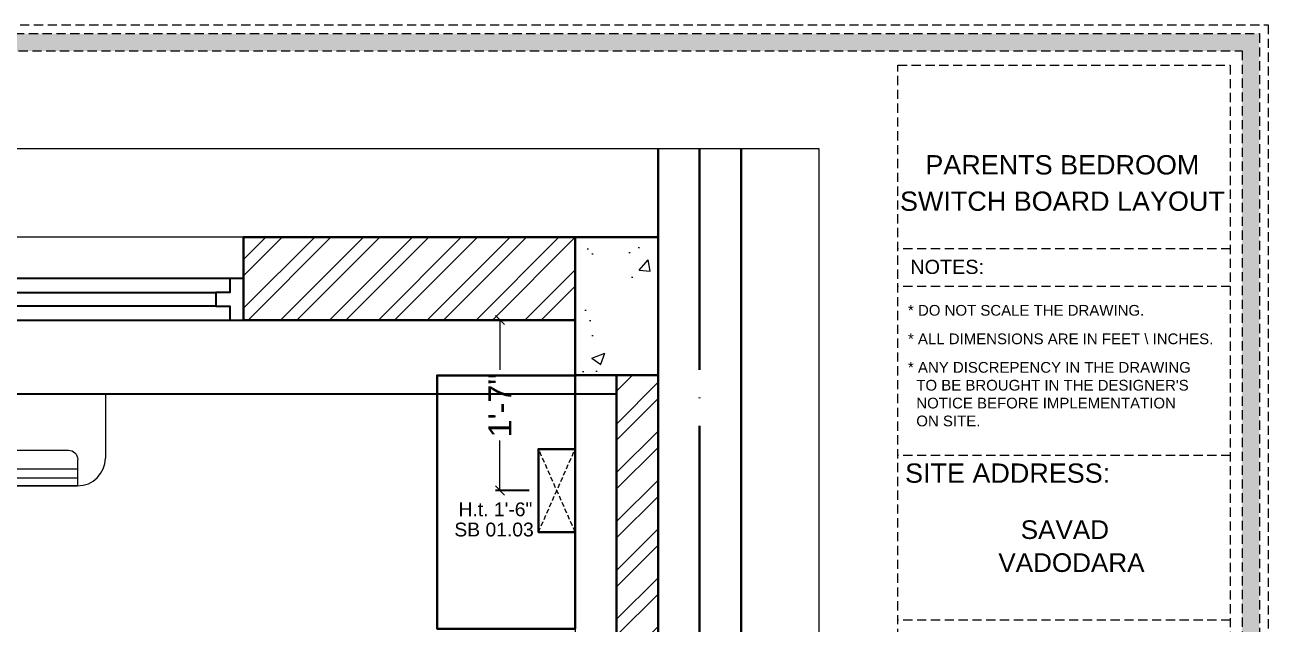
# Model space of a CAD drawing. Header units: millimetres. Extents: x 56222 to 3066687, y -650199 to -121287.
# Drawn here: x 134522.8 to 134657.7, y -183728 to -183663 of the extents above; entities that cross this region are included whole.
import ezdxf
from ezdxf.enums import TextEntityAlignment as Align

# ---------------------------------------------------------------- set-up
doc = ezdxf.new("R2010")
doc.units = ezdxf.units.MM
doc.header["$MEASUREMENT"] = 0
doc.header["$PDMODE"] = 35
for name, pattern in [('ACAD_ISO04W100', [30, 24, -3, 0, -3]), ('DASHED', [0.75, 0.5, -0.25]), ('DASHED2', [0.375, 0.25, -0.125]), ('DASHEDX2', [1.5, 1, -0.5])]:
    doc.linetypes.add(name, pattern=pattern)
doc.layers.get('Defpoints').update_dxf_attribs({"color": 220})
doc.layers.add('AR HATCH-7', color=7, linetype='Continuous')
for name, color, linetype, lineweight in [('COLUMN', 1, 'Continuous', 30), ('dim05', 1, 'Continuous', 13), ('Dimension', 10, 'DASHEDX2', 20), ('el', 7, 'Continuous', 20), ('ELEC-wires', 1, 'DASHED2', 13), ('Electrical', 84, 'Continuous', 30), ('ELEVATION', 250, 'Continuous', 9), ('FURNITURE', 32, 'Continuous', 9), ('furniture dimensions', 1, 'DASHED', 0), ('FURNITURE-1', 252, 'Continuous', 13), ('GROUND FLOOR', 7, 'Continuous', 9), ('GROUND FLOOR  ( PLINE )', 251, 'Continuous', 30), ('Labelling', 1, 'Continuous', 25), ('NAME PLATE', 7, 'Continuous', 25), ('Text', 7, 'Continuous', 15), ('wall', 7, 'Continuous', 30), ('X_PLOT', 1, 'Continuous', 9)]:
    doc.layers.add(name, color=color, linetype=linetype, lineweight=lineweight)
doc.layers.add('XX~SLAB ( PLINE )', color=251, linetype='Continuous', plot=False)
doc.styles.add('Arial', font='arial.ttf')
doc.styles.get("Standard").update_dxf_attribs({"font": 'arial.ttf', "height": 6})
doc.styles.add('TEXT', font='eurr____.ttf')
doc.dimstyles.new('ISO-25', dxfattribs={"dimtxt": 2.5, "dimasz": 1, "dimexe": 0.5, "dimexo": 1, "dimtad": 0, "dimdec": 1, "dimlunit": 4, "dimtxsty": 'Standard', "dimblk": 'OBLIQUE', "dimcen": 2.5, "dimclrd": 1, "dimclre": 1, "dimclrt": 5, "dimadec": 0, "dimazin": 0, "dimtfac": 1, "dimtdec": 1, "dimtmove": 0, "dimatfit": 3, "dimfxl": 1, "dimlwd": -1, "dimarcsym": 0})

# ---------------------------------------------------------------- blocks, each defined once
blk = doc.blocks.new('ac paln')
at = {"layer": 'Electrical', "lineweight": 15}
for p, q in [((389238.69, -37646.36), (389238.69, -37610.34)), ((389238.69, -37610.34), (389245.67, -37610.34)), ((389244.81, -37642.35), (389244.81, -37614.35)), ((389245.81, -37613.35), (389248.68, -37613.35)), ((389246.82, -37643.35), (389246.82, -37613.35)), ((389247.82, -37643.35), (389247.82, -37613.35)), ((389248.68, -37613.35), (389248.68, -37643.35)), ((389248.68, -37643.35), (389248.68, -37613.35)), ((389245.81, -37643.35), (389248.68, -37643.35)), ((389248.68, -37643.35), (389248.68, -37643.35)), ((389245.67, -37646.36), (389238.69, -37646.36))]:
    blk.add_line(p, q, dxfattribs=at)
for centre, start, end in [((389245.67, -37613.35), 0, 90), ((389245.67, -37643.35), 270, 0)]:
    blk.add_arc(centre, 3.01, start, end, dxfattribs=at)
at = {"layer": 'Electrical', "lineweight": 15, "extrusion": (0, 0, -1)}
for centre, start_param, end_param in [((389245.81, -37614.35), -0.785398, 0.785398), ((389245.81, -37642.35), 3.926991, 5.497787)]:
    blk.add_ellipse(centre, major_axis=(-0.71, 0.71), ratio=1, start_param=start_param, end_param=end_param, dxfattribs=at)
at = {"layer": 'Text', "style": 'TEXT'}
blk.add_text('AC', height=3, rotation=270, dxfattribs=at).set_placement((389241.02, -37624.87))
blk = doc.blocks.new('_Oblique')
at = {"layer": 'wall', "color": 0, "lineweight": -2}
blk.add_line((-0.5, -0.5), (0.5, 0.5), dxfattribs=at)
blk = doc.blocks.new('*D292')
at = {"layer": 'Defpoints', "color": 0, "lineweight": 30, "transparency": 16777216}
for p in [(134574.36, -183695.01), (134582.52, -183695.01), (134578.54, -183713.51)]:
    blk.add_point(p, dxfattribs=at)
at = {"layer": 'dim05', "color": 1, "linetype": 'Continuous', "lineweight": -2, "transparency": 16777216}
for p, q in [((134581.52, -183695.01), (134573.86, -183695.01)), ((134577.54, -183713.51), (134573.86, -183713.51))]:
    blk.add_line(p, q, dxfattribs=at)
at = {"layer": 'dim05', "color": 1, "linetype": 'Continuous', "transparency": 16777216}
for p, q in [((134574.36, -183695.01), (134574.36, -183700.43)), ((134574.36, -183713.51), (134574.36, -183708.09))]:
    blk.add_line(p, q, dxfattribs=at)
at = {"layer": 'dim05', "color": 1, "transparency": 16777216}
for p, rotation in [((134574.36, -183695.01), 90), ((134574.36, -183713.51), 270)]:
    blk.add_blockref('_Oblique', p, dxfattribs=dict(at, rotation=rotation))
at = {"layer": 'dim05', "color": 5, "lineweight": 25, "transparency": 16777216, "insert": (134574.36, -183704.26), "char_height": 2.5, "attachment_point": 5, "rotation": 90, "style": 'Arial'}
blk.add_mtext('1\'-7"', dxfattribs=at)
blk = doc.blocks.new('6616')
at = {"color": 242, "linetype": 'DASHED', "true_color": 0xcd2027}
for p, q in [((386784.79, -36915.77), (386775.78, -36911.78)), ((386784.79, -36911.78), (386775.78, -36915.77))]:
    blk.add_line(p, q, dxfattribs=at)
at = {"layer": 'ELEC-wires', "color": 5, "linetype": 'ByBlock', "lineweight": 30, "ltscale": 4}
blk.add_lwpolyline([(386775.78, -36911.78), (386784.79, -36911.78), (386784.79, -36915.77), (386775.78, -36915.77)], close=True, dxfattribs=at)
blk = doc.blocks.new('GF')
at = {"layer": 'FURNITURE', "color": 9, "lineweight": 30, "true_color": 0xc7c8ca}
blk.add_line((133682.2, -183543.34), (133682.2, -183570.84), dxfattribs=at)
at = {"layer": 'FURNITURE', "color": 9, "lineweight": 25, "true_color": 0xc7c8ca}
blk.add_line((133536.2, -183545.34), (133686.7, -183545.34), dxfattribs=at)
at = {"layer": 'FURNITURE', "color": 9, "lineweight": 30, "true_color": 0xc7c8ca}
blk.add_lwpolyline([(133682.2, -183543.34), (133682.2, -183570.84), (133667.2, -183570.84), (133667.2, -183543.34), (133682.2, -183543.34)], dxfattribs=at)
at = {"layer": 'Labelling', "color": 9, "linetype": 'DASHED2', "lineweight": 0, "ltscale": 10, "true_color": 0xc7c8ca}
blk.add_line((133682.2, -183543.34), (133682.19, -183667.34), dxfattribs=at)

msp = doc.modelspace()

# ---------------------------------------------------------------- hatches: boundary and pattern name
at = {"layer": 'AR HATCH-7', "lineweight": 18, "true_color": 0x939598, "transparency": 33554687}
h = msp.add_hatch(dxfattribs=at)
h.set_pattern_fill('ANSI32', color=252, scale=10)
h.set_pattern_definition([(45, (611.6163, -231.3896), (-2.65165043, 2.65165043), []), (45, (613.384, -231.3896), (-2.65165043, 2.65165043), [])])
h.paths.add_polyline_path([(134582.524, -183686.01), (134546.524, -183686.01), (134546.524, -183695.01), (134582.524, -183695.01)])
h.paths.add_polyline_path([(134591.524, -183701.01), (134587.024, -183701.01), (134587.024, -183705.859), (134587.032, -183705.859), (134587.024, -183707.514), (134587.024, -183720.018), (134587.024, -183824.01), (134551.024, -183824.008), (134551.024, -183828.508), (134582.524, -183828.51), (134582.524, -183824.01), (134591.524, -183824.01)])
at = {"layer": 'Dimension', "true_color": 0xd39e00}
h = msp.add_hatch(color=42, dxfattribs=at)
h.paths.add_polyline_path([(134388.221, -183663.92), (134388.221, -183852.958), (134656.789, -183852.958), (134656.789, -183663.92)])
h.paths.add_polyline_path([(134390.106, -183665.805), (134654.904, -183665.805), (134654.904, -183851.073), (134390.106, -183851.073)], flags=16)
at = {"layer": 'FURNITURE-1', "lineweight": 18, "true_color": 0xc7c8ca}
h = msp.add_hatch(dxfattribs=at)
h.set_pattern_fill('AR-CONC', color=9, scale=2)
h.set_pattern_definition([(50, (611.616, -231.39), (14.34520365, -1.2550427), [1.5, -16.5]), (355, (611.616, -231.39), (-2.7750267, 15.0438427), [1.2, -13.2]), (100.4514445, (612.812, -231.494), (11.5701769, 13.7887998), [1.2748038, -14.0228422]), (46.1842, (611.616, -227.39), (21.3448266, -3.3103856), [2.25, -24.75]), (96.635635, (613.395, -227.666), (18.693239, 19.482372), [1.9122068, -21.0342752]), (351.184164, (611.616, -227.39), (18.693239, 19.482372), [1.8, -19.8]), (21, (613.616, -228.39), (11.93814104, -8.0523778), [1.5, -16.5]), (326, (613.616, -228.39), (4.8663066, 14.5030009), [1.2, -13.2]), (71.451445, (614.611, -229.06), (16.8044475, 6.45062306), [1.2748038, -14.0228422]), (37.5, (611.6163, -231.3896), (0.24319711, 6.65787708), [0, -13.04, 0, -13.4, 0, -13.25]), (7.5, (611.616, -231.39), (5.26139075, 7.88823424), [0, -7.64, 0, -12.74, 0, -5.05]), (327.5, (607.1563, -231.3896), (10.67644872, -0.45109743), [0, -5, 0, -15.6, 0, -20.7]), (317.5, (605.156, -231.39), (11.6637234, 2.00209965), [0, -6.5, 0, -10.36, 0, -14.7])])
h.paths.add_polyline_path([(134511.524, -183824.01), (134496.524, -183824.01), (134496.524, -183833.01), (134511.524, -183833.01)])
h.paths.add_polyline_path([(134459.024, -183686.01), (134450.024, -183686.01), (134450.024, -183695.01), (134451.464, -183695.01), (134459.024, -183695.01)])
h.paths.add_polyline_path([(134591.524, -183686.01), (134582.524, -183686.01), (134582.524, -183701.01), (134591.524, -183701.01)])

# ---------------------------------------------------------------- linework, layer by layer
at = {"layer": 'COLUMN'}
msp.add_lwpolyline([(134582.524, -183686.01), (134591.524, -183686.01), (134591.524, -183701.01), (134582.524, -183701.01)], close=True, dxfattribs=at)
at = {"layer": 'Dimension', "color": 42, "true_color": 0xd39e00}
for p, q in [((134653.628, -183687.297, 0.119), (134617.54, -183687.297, 0.119)), ((134653.628, -183691.362, 0.119), (134617.54, -183691.362, 0.119)), ((134653.628, -183709.703, 0.119), (134617.54, -183709.703, 0.119)), ((134653.628, -183727.591, 0.119), (134617.54, -183727.591, 0.119))]:
    msp.add_line(p, q, dxfattribs=at)
at = {"layer": 'Dimension', "color": 42, "true_color": 0xd39e00, "elevation": 0.119}
for points in [[(134387.279, -183662.978), (134657.731, -183662.978), (134657.731, -183853.901), (134387.279, -183853.901)], [(134388.221, -183663.92), (134656.789, -183663.92), (134656.789, -183852.958), (134388.221, -183852.958)], [(134390.106, -183665.805), (134654.904, -183665.805), (134654.904, -183851.073), (134390.106, -183851.073)], [(134617.54, -183849.522), (134617.54, -183667.356), (134653.628, -183667.356), (134653.628, -183849.522)]]:
    msp.add_lwpolyline(points, close=True, dxfattribs=at)
at = {"layer": 'ELEVATION', "lineweight": 0}
msp.add_lwpolyline([(134423.717, -183676.404), (134608.969, -183676.404), (134608.969, -183836.081), (134423.717, -183836.081)], close=True, dxfattribs=at)
at = {"layer": 'GROUND FLOOR'}
for p, q in [((134591.524, -183676.404), (134591.524, -183836.081)), ((134591.524, -183676.404), (134591.524, -183686.01)), ((134600.524, -183676.404), (134600.524, -183836.081)), ((134591.524, -183686.01), (134423.717, -183686.01)), ((134582.524, -183695.01), (134436.524, -183695.01))]:
    msp.add_line(p, q, dxfattribs=at)
at = {"layer": 'GROUND FLOOR', "color": 1, "linetype": 'ACAD_ISO04W100'}
msp.add_line((134596.024, -183676.404), (134596.024, -183836.081), dxfattribs=at)
at = {"layer": 'GROUND FLOOR', "color": 6, "lineweight": 30}
for points in [[(134591.524, -183676.404), (134591.524, -183836.081)], [(134600.524, -183836.081), (134600.524, -183676.404)]]:
    msp.add_lwpolyline(points, dxfattribs=at)
at = {"layer": 'GROUND FLOOR  ( PLINE )'}
for points in [[(134591.524, -183836.081), (134591.524, -183686.01), (134546.524, -183686.01), (134546.524, -183695.01), (134582.524, -183695.01)], [(134587.024, -183701.01), (134587.024, -183824.01), (134551.024, -183824.008), (134551.024, -183828.508), (134582.524, -183828.51), (134582.524, -183836.081)]]:
    msp.add_lwpolyline(points, dxfattribs=at)
at = {"layer": 'X_PLOT', "linetype": 'ACAD_ISO04W100', "lineweight": 30}
msp.add_line((134596.024, -183676.404), (134596.024, -183836.081), dxfattribs=at)
at = {"layer": 'XX~SLAB ( PLINE )'}
msp.add_lwpolyline([(134546.524, -183690.51), (134545.024, -183690.51), (134545.024, -183692.01), (134543.524, -183692.01), (134543.524, -183693.51), (134483.524, -183693.51), (134483.524, -183692.01), (134482.024, -183692.01), (134482.024, -183690.51), (134480.524, -183690.51), (134480.524, -183695.01), (134482.024, -183695.01), (134482.024, -183693.51), (134483.524, -183693.51), (134483.524, -183692.01), (134543.524, -183692.01), (134543.524, -183693.51), (134545.024, -183693.51), (134545.024, -183695.01), (134546.524, -183695.01), (134546.524, -183690.51), (134480.524, -183690.51), (134480.524, -183695.01), (134546.524, -183695.01)], close=True, dxfattribs=at)

# ---------------------------------------------------------------- block references
at = {"layer": 'el', "color": 18, "true_color": 0x000000, "rotation": 270}
msp.add_blockref('ac paln', (172141.873, 205535.673), dxfattribs=at)
at = {"layer": 'el', "color": 1, "transparency": 33554687, "rotation": 270}
msp.add_blockref('6616', (171494.307, 203066.774), dxfattribs=at)
at = {"layer": 'furniture dimensions', "color": 18, "lineweight": 30, "true_color": 0x000000}
msp.add_blockref('GF', (900.327, -157.674), dxfattribs=at)

# ---------------------------------------------------------------- texts
at = {"layer": 'Electrical', "color": 240, "true_color": 0xed1f24, "transparency": 33554687}
msp.add_text('H.t. 1\'-6"', height=1.5, dxfattribs=at).set_placement((134569.86, -183716.299))
at = {"layer": 'Electrical', "color": 5, "transparency": 33554687}
msp.add_text('SB 01.03', height=1.5, dxfattribs=at).set_placement((134569.409, -183718.496))
at = {"layer": 'NAME PLATE', "style": 'Arial'}
for s, height, p in [('PARENTS BEDROOM', 2.09359, (134635.395, -183679.211, 0.119)), ('SWITCH BOARD LAYOUT', 2.09359, (134635.404, -183683.159, 0.119)), ('NOTES:', 1.5383, (134622.893, -183690.009, 0.119)), ('SITE ADDRESS:', 2.09359, (134629.458, -183712.669, 0.119)), (' SAVAD ', 2.0238, (134635.672, -183718.769, 0.023)), ('VADODARA', 2.0238, (134636.382, -183722.348, 0.023))]:
    msp.add_text(s, height=height, dxfattribs=at).set_placement(p, align=Align.CENTER)
at = {"layer": 'NAME PLATE', "char_height": 1.16344, "width": 44.94994, "attachment_point": 1, "style": 'Arial'}
for s, insert in [('* DO NOT SCALE THE DRAWING.', (134618.642, -183693.375, 0.119)), ('* ALL DIMENSIONS ARE IN FEET \\\\ INCHES.', (134618.642, -183696.469, 0.119)), ("* ANY DISCREPENCY IN THE DRAWING \\P  TO BE BROUGHT IN THE DESIGNER'S\\P  NOTICE BEFORE IMPLEMENTATION \\P  ON SITE.", (134618.642, -183699.563, 0.119))]:
    msp.add_mtext(s, dxfattribs=dict(at, insert=insert))

# ---------------------------------------------------------------- dimensions: what is measured, and where the dimension line sits
at = {"layer": 'dim05', "color": 27, "lineweight": 25, "true_color": 0x7d5120, "transparency": 33554687}
dim = msp.add_linear_dim(base=(134574.358, -183695.01), p1=(134578.536, -183713.514), p2=(134582.524, -183695.01), angle=90, dimstyle='ISO-25', override={"dimdec": 0, "dimtxsty": 'Arial'}, dxfattribs=at)
dim.commit()
dim.dimension.update_dxf_attribs({"geometry": '*D292', "text_midpoint": (134574.358, -183704.262)})

doc.saveas('drawing.dxf')
